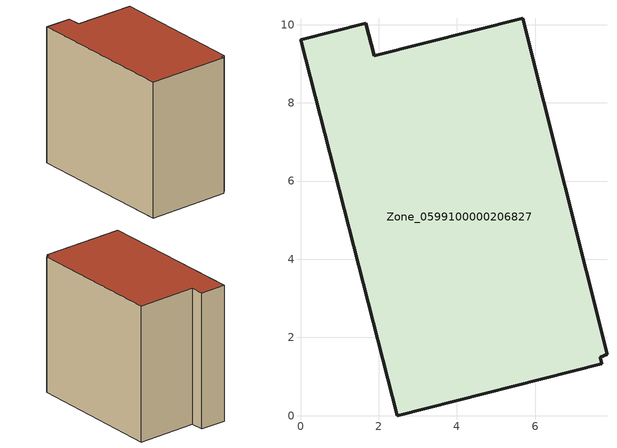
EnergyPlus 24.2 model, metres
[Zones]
Zone_0599100000206827
 floor ground (C_G): 7.84,1.57 7.66,1.49 7.71,1.32 2.47,0 0,9.61 1.67,10.03 1.88,9.21 5.68,10.16 z0
 wall outside (C_F): 7.84,1.57 5.68,10.16 1.88,9.21 1.67,10.03 0,9.61 2.47,0 7.71,1.32 7.66,1.49 7.84,1.57 z0:8.9
 roof outside (C_R): 7.66,1.49 7.84,1.57 5.68,10.16 1.88,9.21 1.67,10.03 0,9.61 2.47,0 7.71,1.32 z8.9
[BUILDING]
Pand.0599100000206827: North Axis=0; Terrain=City; Loads Convergence Tolerance Value=0.04; Temperature Convergence Tolerance Value=0.4; Solar Distribution=FullExterior; Maximum Number of Warmup Days=25; Minimum Number of Warmup Days=1
[Site:Location]
Rotterdam.The.Hague.AP_ZH_NLD Design_Conditions: Latitude=51.96; Longitude=4.45; Time Zone=1; Elevation=-4.5
[SITE:GROUNDTEMPERATURE:BUILDINGSURFACE]
18, 18, 18, 18, 18, 18, 18, 18, 18, 18, 18, 18
[MATERIAL] Thermal Absorptance=0.9; Solar Absorptance=0.7; Visible Absorptance=0.7
Name | Roughness | Thickness | Conductivity | Density | Specific Heat
G.TC.1975-1991 | MediumSmooth | 0.15 | 0.288461 | 540 | 1210
F.TC.1975-1991 | Rough | 0.3 | 0.230769 | 1920 | 840
R.TC.1975-1991 | MediumRough | 0.2 | 0.153846 | 1500 | 1000
[CONSTRUCTION]
C_G: G.TC.1975-1991
C_F: F.TC.1975-1991
C_R: R.TC.1975-1991
[ZONE]
Zone_0599100000206827: Type=1; Multiplier=1; Ceiling Height=Autocalculate; Volume=Autocalculate; Floor Area=autocalculate; Part of Total Floor Area=Yes
[ZONEINFILTRATION:DESIGNFLOWRATE]
Infil_Zone_0599100000206827: Zone or ZoneList or Space or SpaceList=Zone_0599100000206827; Schedule=AlwaysOn; Design Flow Rate Calculation Method=Flow/Area; Flow Rate per Floor Area=0.003; Constant Term Coefficient=1; Temperature Term Coefficient=0; Velocity Term Coefficient=0; Velocity Squared Term Coefficient=0
[HVACTEMPLATE:ZONE:IDEALLOADSAIRSYSTEM]
Zone_0599100000206827: Maximum Heating Supply Air Temperature=50; Minimum Cooling Supply Air Temperature=13; Maximum Heating Supply Air Humidity Ratio=0.0156; Minimum Cooling Supply Air Humidity Ratio=0.0077; Heating Limit=NoLimit; Cooling Limit=NoLimit; Dehumidification Control Type=ConstantSensibleHeatRatio; Cooling Sensible Heat Ratio=0.7; Dehumidification Setpoint=60; Humidification Control Type=None; Humidification Setpoint=30; Outdoor Air Method=None; Outdoor Air Flow Rate per Person=0.00944; Outdoor Air Flow Rate per Zone Floor Area=0; Outdoor Air Flow Rate per Zone=0; Demand Controlled Ventilation Type=None; Outdoor Air Economizer Type=NoEconomizer; Heat Recovery Type=None; Sensible Heat Recovery Effectiveness=0.7; Latent Heat Recovery Effectiveness=0.65
[ZONECONTROL:THERMOSTAT]
ThermostatControl_Zone_0599100000206827: Zone or ZoneList=Zone_0599100000206827; Control Type Schedule=DualSetpointControlType; Control 1=Thermostat_Zone_0599100000206827; Temperature Difference Between Cutout And Setpoint=0
[THERMOSTATSETPOINT:DUALSETPOINT]
Thermostat_Zone_0599100000206827: Heating Setpoint Temperature Schedule=HeatingSetpoint_Zone_0599100000206827; Cooling Setpoint Temperature Schedule=CoolingSetpoint_Zone_0599100000206827
[SCHEDULE:COMPACT]
HeatingSetpoint_Zone_0599100000206827: Through: 12/31, For: AllDays, Until: 24:00, 21
CoolingSetpoint_Zone_0599100000206827: Through: 12/31, For: AllDays, Until: 24:00, 24
DualSetpointControlType: Through: 12/31, For: AllDays, Until: 24:00, 4
AlwaysOn: Through: 12/31, For: AllDays, Until: 24:00, 1
